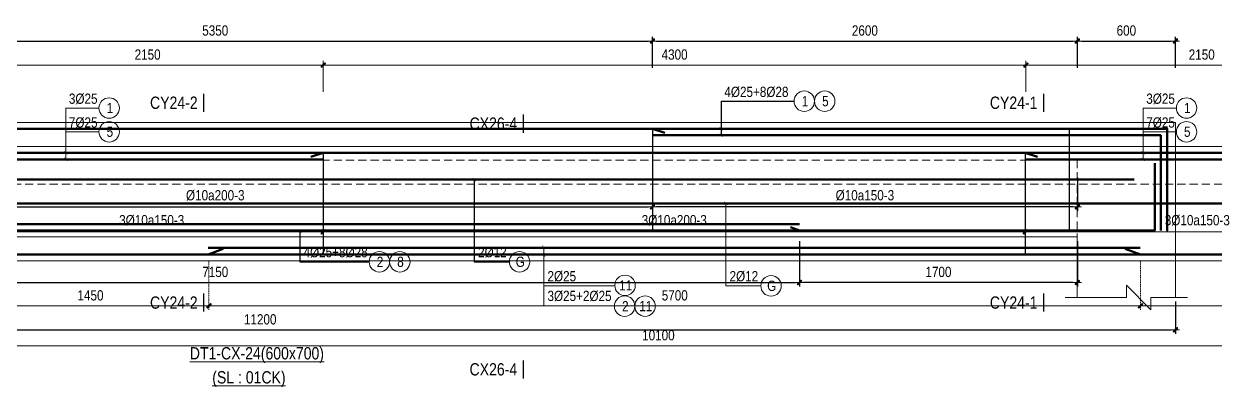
# Model space of a CAD drawing. Header units: millimetres. Extents: x 397144 to 8960116, y 345581 to 674207.
# Drawn here: x 4962242 to 4969532, y 608900 to 611120 of the extents above; entities that cross this region are included whole.
import ezdxf
from ezdxf.enums import TextEntityAlignment as Align
from ezdxf.xclip import XClip

# ---------------------------------------------------------------- set-up
doc = ezdxf.new("R2010")
doc.units = ezdxf.units.MM
doc.header["$XCLIPFRAME"] = 0
doc.header["$PDSIZE"] = -10
doc.linetypes.add('DOT2', pattern=[0.125, 0, -0.125])
doc.linetypes.add('HIDDEN', pattern=[0.375, 0.25, -0.125])
doc.layers.get('0').update_dxf_attribs({"linetype": 'CONTINUOUS'})
doc.layers.get('Defpoints').update_dxf_attribs({"color": 12, "linetype": 'CONTINUOUS'})
for name, color, linetype, lineweight in [('CDAI', 8, 'CONTINUOUS', 30), ('CTHEP', 2, 'CONTINUOUS', 50), ('DBAO', 3, 'CONTINUOUS', 20), ('DGIONG', 4, 'CONTINUOUS', 13), ('KTH', 150, 'CONTINUOUS', 5), ('Net khuat', 8, 'HIDDEN', 13), ('STICK', 1, 'CONTINUOUS', 9), ('TEXT', 7, 'CONTINUOUS', 15)]:
    doc.layers.add(name, color=color, linetype=linetype, lineweight=lineweight)
doc.styles.add('Star-HelCon', font='VHELVCN_0.TTF')
doc.styles.add('TTP-HelCon', font='VHELVCN_0.TTF')
doc.styles.add('VNI-HELVE-CONDENSE', font='VHELVCN_0.TTF')
doc.dimstyles.new('kc-25', dxfattribs={"dimtxt": 62.5, "dimasz": 20, "dimexe": 20, "dimexo": 50, "dimgap": 25, "dimtad": 3, "dimdec": 0, "dimzin": 0, "dimdsep": 46, "dimtxsty": 'VNI-HELVE-CONDENSE', "dimblk": 'DIM', "dimcen": 2.5, "dimclrd": 256, "dimclre": 154, "dimclrt": 7, "dimaunit": 1, "dimadec": 0, "dimazin": 0, "dimtfac": 1, "dimtdec": 0, "dimtix": 1, "dimtmove": 0, "dimatfit": 3, "dimldrblk": 'DOT', "dimfxl": 1, "dimtolj": 1, "dimtzin": 0, "dimarcsym": 0})
doc.dimstyles.new('TTP-25', dxfattribs={"dimscale": 25, "dimtxt": 2.5, "dimasz": 1, "dimexe": 1, "dimexo": 1, "dimgap": 0.09, "dimtad": 0, "dimdec": 4, "dimrnd": 5, "dimzin": 9, "dimdsep": 46, "dimtxsty": 'TTP-HelCon', "dimblk": 'Stick1', "dimcen": 0.09, "dimdle": 1.5, "dimclrd": 256, "dimclre": 256, "dimclrt": 7, "dimadec": 0, "dimazin": 0, "dimtfac": 1, "dimtdec": 4, "dimtmove": 0, "dimatfit": 3, "dimldrblk": '_ArchTick1', "dimfxl": 1, "dimtvp": 1, "dimtolj": 1, "dimtzin": 0, "dimarcsym": 0})

# ---------------------------------------------------------------- blocks, each defined once
blk = doc.blocks.new('DIM')
h = blk.add_hatch(color=1)
h.paths.add_polyline_path([(0.49, 0.29, 1), (0.29, 0.49), (-0.19, 0), (0.19, 0)])
h.paths.add_polyline_path([(0.19, 0), (-0.19, 0), (-0.49, -0.29, 1), (-0.29, -0.49)])
at = {"color": 9}
for p, q in [((-0.19, 0), (-1.5, 0)), ((0.19, 0), (1.5, 0))]:
    blk.add_line(p, q, dxfattribs=at)
at = {"color": 1}
for p, q in [((-0.49, -0.29), (0.29, 0.49)), ((-0.29, -0.49), (0.49, 0.29)), ((-0.19, 0), (0.19, 0))]:
    blk.add_line(p, q, dxfattribs=at)
blk.add_arc((-0.39, -0.39), 0.138, 135, 315, dxfattribs=at)
blk = doc.blocks.new('Stick1')
at = {"layer": 'STICK'}
h = blk.add_hatch(color=256, dxfattribs=at)
edge = h.paths.add_edge_path()
edge.add_line((0.3, 0.5), (-0.5, -0.3))
edge.add_arc((-0.4, -0.4), 0.141, 135, 315)
edge.add_line((-0.3, -0.5), (0.5, 0.3))
edge.add_arc((0.4, 0.4), 0.141, 315, 495)
blk.add_line((1, 0), (-1, 0), dxfattribs=at)
blk.add_lwpolyline([(0.3, 0.5), (-0.5, -0.3, 1), (-0.3, -0.5), (0.5, 0.3, 1), (0.3, 0.5, 1)], format="xyb", dxfattribs=at)
blk = doc.blocks.new('*D1446')
at = {"layer": 'Defpoints', "color": 0, "transparency": 16777216}
for p in [(4968688.7, 611015.5), (4966088.7, 610826.5), (4968688.7, 610826.5)]:
    blk.add_point(p, dxfattribs=at)
at = {"layer": 'KTH', "lineweight": -2, "transparency": 16777216}
for p, q in [((4966088.7, 610851.5), (4966088.7, 611040.5)), ((4968688.7, 610851.5), (4968688.7, 611040.5)), ((4966113.7, 611015.5), (4968663.7, 611015.5))]:
    blk.add_line(p, q, dxfattribs=at)
at = {"layer": 'KTH', "lineweight": -2, "transparency": 16777216, "xscale": 25, "yscale": 25, "zscale": 25, "rotation": 180}
blk.add_blockref('Stick1', (4966088.7, 611015.5), dxfattribs=at)
at = {"layer": 'KTH', "lineweight": -2, "transparency": 16777216, "xscale": 25, "yscale": 25, "zscale": 25}
blk.add_blockref('Stick1', (4968688.7, 611015.5), dxfattribs=at)
at = {"layer": 'KTH', "color": 7, "transparency": 16777216, "insert": (4967388.7, 611079.3), "char_height": 62.5, "attachment_point": 5, "style": 'TTP-HelCon'}
blk.add_mtext('\\A1;2600', dxfattribs=at)
blk = doc.blocks.new('_ArchTick1')
at = {"color": 0, "const_width": 3.81}
blk.add_lwpolyline([(-12.7, -12.7), (12.7, 12.7)], dxfattribs=at)
blk = doc.blocks.new('*D1448')
at = {"layer": 'Defpoints', "color": 0, "transparency": 16777216}
for p in [(4966088.7, 610222.1), (4968688.7, 610205.6), (4966088.7, 610001.7)]:
    blk.add_point(p, dxfattribs=at)
at = {"layer": 'KTH', "lineweight": -2, "transparency": 16777216}
for p, q in [((4966088.7, 610197.1), (4966088.7, 609976.7)), ((4968688.7, 610180.6), (4968688.7, 609976.7)), ((4968663.7, 610001.7), (4966113.7, 610001.7))]:
    blk.add_line(p, q, dxfattribs=at)
at = {"layer": 'KTH', "lineweight": -2, "transparency": 16777216, "xscale": 25, "yscale": 25, "zscale": 25, "rotation": 180}
blk.add_blockref('Stick1', (4966088.7, 610001.7), dxfattribs=at)
at = {"layer": 'KTH', "lineweight": -2, "transparency": 16777216, "xscale": 25, "yscale": 25, "zscale": 25}
blk.add_blockref('Stick1', (4968688.7, 610001.7), dxfattribs=at)
at = {"layer": 'KTH', "color": 7, "transparency": 16777216, "insert": (4967388.7, 610071.6), "char_height": 62.5, "attachment_point": 5, "style": 'TTP-HelCon'}
blk.add_mtext('\\A1;Þ10a150-3', dxfattribs=at)
blk = doc.blocks.new('*D1452')
at = {"layer": 'Defpoints', "color": 0, "transparency": 16777216}
for p in [(4958088.7, 609448.1), (4969288.7, 609448.1), (4969288.7, 609250.1)]:
    blk.add_point(p, dxfattribs=at)
at = {"layer": 'KTH', "lineweight": -2, "transparency": 16777216}
for p, q in [((4958088.7, 609423.1), (4958088.7, 609225.1)), ((4969288.7, 609423.1), (4969288.7, 609225.1)), ((4958113.7, 609250.1), (4969263.7, 609250.1))]:
    blk.add_line(p, q, dxfattribs=at)
at = {"layer": 'KTH', "lineweight": -2, "transparency": 16777216, "xscale": 25, "yscale": 25, "zscale": 25, "rotation": 180}
blk.add_blockref('Stick1', (4958088.7, 609250.1), dxfattribs=at)
at = {"layer": 'KTH', "lineweight": -2, "transparency": 16777216, "xscale": 25, "yscale": 25, "zscale": 25}
blk.add_blockref('Stick1', (4969288.7, 609250.1), dxfattribs=at)
at = {"layer": 'KTH', "color": 7, "transparency": 16777216, "insert": (4963688.7, 609314), "char_height": 62.5, "attachment_point": 5, "style": 'TTP-HelCon'}
blk.add_mtext('\\A1;11200', dxfattribs=at)
blk = doc.blocks.new('*D1454')
at = {"layer": 'Defpoints', "color": 0, "transparency": 16777216}
for p in [(4969288.7, 611015.5), (4968688.7, 610826.5), (4969288.7, 610826.5)]:
    blk.add_point(p, dxfattribs=at)
at = {"layer": 'KTH', "lineweight": -2, "transparency": 16777216}
for p, q in [((4968688.7, 610851.5), (4968688.7, 611040.5)), ((4969288.7, 610851.5), (4969288.7, 611040.5)), ((4968713.7, 611015.5), (4969263.7, 611015.5))]:
    blk.add_line(p, q, dxfattribs=at)
at = {"layer": 'KTH', "lineweight": -2, "transparency": 16777216, "xscale": 25, "yscale": 25, "zscale": 25, "rotation": 180}
blk.add_blockref('Stick1', (4968688.7, 611015.5), dxfattribs=at)
at = {"layer": 'KTH', "lineweight": -2, "transparency": 16777216, "xscale": 25, "yscale": 25, "zscale": 25}
blk.add_blockref('Stick1', (4969288.7, 611015.5), dxfattribs=at)
at = {"layer": 'KTH', "color": 7, "transparency": 16777216, "insert": (4968988.7, 611079.3), "char_height": 62.5, "attachment_point": 5, "style": 'TTP-HelCon'}
blk.add_mtext('\\A1;600', dxfattribs=at)
blk = doc.blocks.new('*D1455')
at = {"layer": 'Defpoints', "color": 0, "transparency": 16777216}
for p in [(4966088.7, 611015.5), (4960738.7, 610846.4), (4966088.7, 610846.4)]:
    blk.add_point(p, dxfattribs=at)
at = {"layer": 'KTH', "lineweight": -2, "transparency": 16777216}
for p, q in [((4960738.7, 610871.4), (4960738.7, 611040.5)), ((4966088.7, 610871.4), (4966088.7, 611040.5)), ((4960763.7, 611015.5), (4966063.7, 611015.5))]:
    blk.add_line(p, q, dxfattribs=at)
at = {"layer": 'KTH', "lineweight": -2, "transparency": 16777216, "xscale": 25, "yscale": 25, "zscale": 25, "rotation": 180}
blk.add_blockref('Stick1', (4960738.7, 611015.5), dxfattribs=at)
at = {"layer": 'KTH', "lineweight": -2, "transparency": 16777216, "xscale": 25, "yscale": 25, "zscale": 25}
blk.add_blockref('Stick1', (4966088.7, 611015.5), dxfattribs=at)
at = {"layer": 'KTH', "color": 7, "transparency": 16777216, "insert": (4963413.7, 611079.3), "char_height": 62.5, "attachment_point": 5, "style": 'TTP-HelCon'}
blk.add_mtext('\\A1;5350', dxfattribs=at)
blk = doc.blocks.new('*D1456')
at = {"layer": 'Defpoints', "color": 0, "transparency": 16777216}
for p in [(4960738.7, 610205.6), (4966088.7, 610197.1), (4966088.7, 610001.7)]:
    blk.add_point(p, dxfattribs=at)
at = {"layer": 'KTH', "lineweight": -2, "transparency": 16777216}
for p, q in [((4960738.7, 610180.6), (4960738.7, 609976.7)), ((4966088.7, 610172.1), (4966088.7, 609976.7)), ((4960763.7, 610001.7), (4966063.7, 610001.7))]:
    blk.add_line(p, q, dxfattribs=at)
at = {"layer": 'KTH', "lineweight": -2, "transparency": 16777216, "xscale": 25, "yscale": 25, "zscale": 25, "rotation": 180}
blk.add_blockref('Stick1', (4960738.7, 610001.7), dxfattribs=at)
at = {"layer": 'KTH', "lineweight": -2, "transparency": 16777216, "xscale": 25, "yscale": 25, "zscale": 25}
blk.add_blockref('Stick1', (4966088.7, 610001.7), dxfattribs=at)
at = {"layer": 'KTH', "color": 7, "transparency": 16777216, "insert": (4963413.7, 610071.6), "char_height": 62.5, "attachment_point": 5, "style": 'TTP-HelCon'}
blk.add_mtext('\\A1;Þ10a200-3', dxfattribs=at)
blk = doc.blocks.new('*D1458')
at = {"layer": 'Defpoints', "color": 0, "transparency": 16777216}
for p in [(4966988.7, 609818.1), (4968688.7, 609818.1), (4966988.7, 609539.9)]:
    blk.add_point(p, dxfattribs=at)
at = {"layer": 'KTH', "lineweight": -2, "transparency": 16777216}
for p, q in [((4966988.7, 609793.1), (4966988.7, 609514.9)), ((4968688.7, 609793.1), (4968688.7, 609514.9)), ((4968663.7, 609539.9), (4967013.7, 609539.9))]:
    blk.add_line(p, q, dxfattribs=at)
at = {"layer": 'KTH', "lineweight": -2, "transparency": 16777216, "xscale": 25, "yscale": 25, "zscale": 25, "rotation": 180}
blk.add_blockref('Stick1', (4966988.7, 609539.9), dxfattribs=at)
at = {"layer": 'KTH', "lineweight": -2, "transparency": 16777216, "xscale": 25, "yscale": 25, "zscale": 25}
blk.add_blockref('Stick1', (4968688.7, 609539.9), dxfattribs=at)
at = {"layer": 'KTH', "color": 7, "transparency": 16777216, "insert": (4967838.7, 609603.8), "char_height": 62.5, "attachment_point": 5, "style": 'TTP-HelCon'}
blk.add_mtext('\\A1;1700', dxfattribs=at)
blk = doc.blocks.new('*D1459')
at = {"layer": 'Defpoints', "color": 0, "transparency": 16777216}
for p in [(4959838.7, 609818.1), (4966988.7, 609793.1), (4966988.7, 609539.9)]:
    blk.add_point(p, dxfattribs=at)
at = {"layer": 'KTH', "lineweight": -2, "transparency": 16777216}
for p, q in [((4959838.7, 609793.1), (4959838.7, 609514.9)), ((4966988.7, 609768.1), (4966988.7, 609514.9)), ((4959863.7, 609539.9), (4966963.7, 609539.9))]:
    blk.add_line(p, q, dxfattribs=at)
at = {"layer": 'KTH', "lineweight": -2, "transparency": 16777216, "xscale": 25, "yscale": 25, "zscale": 25, "rotation": 180}
blk.add_blockref('Stick1', (4959838.7, 609539.9), dxfattribs=at)
at = {"layer": 'KTH', "lineweight": -2, "transparency": 16777216, "xscale": 25, "yscale": 25, "zscale": 25}
blk.add_blockref('Stick1', (4966988.7, 609539.9), dxfattribs=at)
at = {"layer": 'KTH', "color": 7, "transparency": 16777216, "insert": (4963413.7, 609603.8), "char_height": 62.5, "attachment_point": 5, "style": 'TTP-HelCon'}
blk.add_mtext('\\A1;7150', dxfattribs=at)
blk = doc.blocks.new('MC')
at = {"layer": 'CTHEP', "const_width": 10}
blk.add_lwpolyline([(0, 150), (0, 0)], dxfattribs=at)
at = {"layer": 'TEXT', "style": 'TTP-HelCon'}
blk.add_attdef('A', text='', height=100, dxfattribs=at).set_placement((-50, 25.5), align=Align.RIGHT)
blk = doc.blocks.new('*D8557')
at = {"layer": 'Defpoints', "color": 0, "transparency": 16777216}
for p in [(5068355.6, 547631.8), (5066206.6, 547442.8), (5068355.6, 547442.8)]:
    blk.add_point(p, dxfattribs=at)
at = {"layer": 'KTH', "lineweight": -2, "transparency": 16777216}
for p, q in [((5066206.6, 547467.8), (5066206.6, 547656.8)), ((5066231.6, 547631.8), (5068330.6, 547631.8)), ((5068355.6, 547467.8), (5068355.6, 547656.8))]:
    blk.add_line(p, q, dxfattribs=at)
at = {"layer": 'KTH', "lineweight": -2, "transparency": 16777216, "xscale": 25, "yscale": 25, "zscale": 25, "rotation": 180}
blk.add_blockref('Stick1', (5066206.6, 547631.8), dxfattribs=at)
at = {"layer": 'KTH', "lineweight": -2, "transparency": 16777216, "xscale": 25, "yscale": 25, "zscale": 25}
blk.add_blockref('Stick1', (5068355.6, 547631.8), dxfattribs=at)
at = {"layer": 'KTH', "color": 7, "transparency": 16777216, "insert": (5067281.1, 547695.6), "char_height": 62.5, "attachment_point": 5, "style": 'TTP-HelCon'}
blk.add_mtext('\\A1;2150', dxfattribs=at)
blk = doc.blocks.new('*D8559')
at = {"layer": 'Defpoints', "color": 0, "transparency": 16777216}
for p in [(5066256.6, 546670.3), (5068355.6, 546686.8), (5068355.6, 546612.8)]:
    blk.add_point(p, dxfattribs=at)
at = {"layer": 'KTH', "lineweight": -2, "transparency": 16777216}
for p, q in [((5068355.6, 546661.8), (5068355.6, 546587.8)), ((5066256.6, 546645.3), (5066256.6, 546587.8)), ((5066281.6, 546612.8), (5068330.6, 546612.8))]:
    blk.add_line(p, q, dxfattribs=at)
at = {"layer": 'KTH', "lineweight": -2, "transparency": 16777216, "xscale": 25, "yscale": 25, "zscale": 25, "rotation": 180}
blk.add_blockref('Stick1', (5066256.6, 546612.8), dxfattribs=at)
at = {"layer": 'KTH', "lineweight": -2, "transparency": 16777216, "xscale": 25, "yscale": 25, "zscale": 25}
blk.add_blockref('Stick1', (5068355.6, 546612.8), dxfattribs=at)
at = {"layer": 'KTH', "color": 7, "transparency": 16777216, "insert": (5067306.1, 546682.7), "char_height": 62.5, "attachment_point": 5, "style": 'TTP-HelCon'}
blk.add_mtext('\\A1;\\A1;3Þ10a150-3', dxfattribs=at)
blk = doc.blocks.new('*D8574')
at = {"layer": 'Defpoints', "color": 0, "transparency": 16777216}
for p in [(5072651.6, 546752.8), (5074756.6, 546670.4), (5072651.6, 546612.9)]:
    blk.add_point(p, dxfattribs=at)
at = {"layer": 'KTH', "lineweight": -2, "transparency": 16777216}
for p, q in [((5072651.6, 546727.8), (5072651.6, 546587.9)), ((5074731.6, 546612.9), (5072676.6, 546612.9)), ((5074756.6, 546645.4), (5074756.6, 546587.9))]:
    blk.add_line(p, q, dxfattribs=at)
at = {"layer": 'KTH', "lineweight": -2, "transparency": 16777216, "xscale": 25, "yscale": 25, "zscale": 25, "rotation": 180}
blk.add_blockref('Stick1', (5072651.6, 546612.9), dxfattribs=at)
at = {"layer": 'KTH', "lineweight": -2, "transparency": 16777216, "xscale": 25, "yscale": 25, "zscale": 25}
blk.add_blockref('Stick1', (5074756.6, 546612.9), dxfattribs=at)
at = {"layer": 'KTH', "color": 7, "transparency": 16777216, "insert": (5073704.1, 546682.8), "char_height": 62.5, "attachment_point": 5, "style": 'TTP-HelCon'}
blk.add_mtext('\\A1;\\A1;3Þ10a150-3', dxfattribs=at)
blk = doc.blocks.new('*D8528')
at = {"layer": 'Defpoints', "color": 0, "transparency": 16777216}
for p in [(5074806.6, 547631.8), (5072655.6, 547442.8), (5074806.6, 547442.8)]:
    blk.add_point(p, dxfattribs=at)
at = {"layer": 'KTH', "lineweight": -2, "transparency": 16777216}
for p, q in [((5072655.6, 547467.8), (5072655.6, 547656.8)), ((5072680.6, 547631.8), (5074781.6, 547631.8)), ((5074806.6, 547467.8), (5074806.6, 547656.8))]:
    blk.add_line(p, q, dxfattribs=at)
at = {"layer": 'KTH', "lineweight": -2, "transparency": 16777216, "xscale": 25, "yscale": 25, "zscale": 25, "rotation": 180}
blk.add_blockref('Stick1', (5072655.6, 547631.8), dxfattribs=at)
at = {"layer": 'KTH', "lineweight": -2, "transparency": 16777216, "xscale": 25, "yscale": 25, "zscale": 25}
blk.add_blockref('Stick1', (5074806.6, 547631.8), dxfattribs=at)
at = {"layer": 'KTH', "color": 7, "transparency": 16777216, "insert": (5073731.1, 547695.6), "char_height": 62.5, "attachment_point": 5, "style": 'TTP-HelCon'}
blk.add_mtext('\\A1;2150', dxfattribs=at)
blk = doc.blocks.new('*D8529')
at = {"layer": 'Defpoints', "color": 0, "transparency": 16777216}
for p in [(5072655.6, 547631.8), (5068355.6, 547442.8), (5072655.6, 547442.8)]:
    blk.add_point(p, dxfattribs=at)
at = {"layer": 'KTH', "lineweight": -2, "transparency": 16777216}
for p, q in [((5068355.6, 547467.8), (5068355.6, 547656.8)), ((5068380.6, 547631.8), (5072630.6, 547631.8)), ((5072655.6, 547467.8), (5072655.6, 547656.8))]:
    blk.add_line(p, q, dxfattribs=at)
at = {"layer": 'KTH', "lineweight": -2, "transparency": 16777216, "xscale": 25, "yscale": 25, "zscale": 25, "rotation": 180}
blk.add_blockref('Stick1', (5068355.6, 547631.8), dxfattribs=at)
at = {"layer": 'KTH', "lineweight": -2, "transparency": 16777216, "xscale": 25, "yscale": 25, "zscale": 25}
blk.add_blockref('Stick1', (5072655.6, 547631.8), dxfattribs=at)
at = {"layer": 'KTH', "color": 7, "transparency": 16777216, "insert": (5070505.6, 547695.6), "char_height": 62.5, "attachment_point": 5, "style": 'TTP-HelCon'}
blk.add_mtext('\\A1;4300', dxfattribs=at)
blk = doc.blocks.new('*D8535')
at = {"layer": 'Defpoints', "color": 0, "transparency": 16777216}
for p in [(5068355.6, 546752.9), (5072651.6, 546752.8), (5072651.6, 546612.8)]:
    blk.add_point(p, dxfattribs=at)
at = {"layer": 'KTH', "lineweight": -2, "transparency": 16777216}
for p, q in [((5068355.6, 546727.9), (5068355.6, 546587.8)), ((5072651.6, 546727.8), (5072651.6, 546587.8)), ((5068380.6, 546612.8), (5072626.6, 546612.8))]:
    blk.add_line(p, q, dxfattribs=at)
at = {"layer": 'KTH', "lineweight": -2, "transparency": 16777216, "xscale": 25, "yscale": 25, "zscale": 25, "rotation": 180}
blk.add_blockref('Stick1', (5068355.6, 546612.8), dxfattribs=at)
at = {"layer": 'KTH', "lineweight": -2, "transparency": 16777216, "xscale": 25, "yscale": 25, "zscale": 25}
blk.add_blockref('Stick1', (5072651.6, 546612.8), dxfattribs=at)
at = {"layer": 'KTH', "color": 7, "transparency": 16777216, "insert": (5070503.6, 546682.7), "char_height": 62.5, "attachment_point": 5, "style": 'TTP-HelCon'}
blk.add_mtext('\\A1;\\A1;3Þ10a200-3', dxfattribs=at)
blk = doc.blocks.new('*D1580')
at = {"layer": 'Defpoints', "color": 0, "transparency": 16777216}
for p in [(5065356.6, 546114.4), (5075456.6, 546114.4), (5075456.6, 545916.4)]:
    blk.add_point(p, dxfattribs=at)
at = {"layer": 'KTH', "lineweight": -2, "transparency": 16777216}
for p, q in [((5065356.6, 546089.4), (5065356.6, 545891.4)), ((5075456.6, 546089.4), (5075456.6, 545891.4)), ((5065381.6, 545916.4), (5075431.6, 545916.4))]:
    blk.add_line(p, q, dxfattribs=at)
at = {"layer": 'KTH', "lineweight": -2, "transparency": 16777216, "xscale": 25, "yscale": 25, "zscale": 25, "rotation": 180}
blk.add_blockref('Stick1', (5065356.6, 545916.4), dxfattribs=at)
at = {"layer": 'KTH', "lineweight": -2, "transparency": 16777216, "xscale": 25, "yscale": 25, "zscale": 25}
blk.add_blockref('Stick1', (5075456.6, 545916.4), dxfattribs=at)
at = {"layer": 'KTH', "color": 7, "transparency": 16777216, "insert": (5070406.6, 545980.3), "char_height": 62.5, "attachment_point": 5, "style": 'TTP-HelCon'}
blk.add_mtext('\\A1;10100', dxfattribs=at)
blk = doc.blocks.new('*D8553')
at = {"layer": 'Defpoints', "color": 0, "ltscale": 0.8, "transparency": 16777216}
for p in [(5066206.6, 546460.2), (5067656.6, 546460.2), (5067656.6, 546160.2)]:
    blk.add_point(p, dxfattribs=at)
at = {"layer": 'KTH', "linetype": 'DOT2', "lineweight": -2, "ltscale": 0.8, "transparency": 16777216}
for p, q in [((5066206.6, 546435.2), (5066206.6, 546135.2)), ((5067656.6, 546435.2), (5067656.6, 546135.2))]:
    blk.add_line(p, q, dxfattribs=at)
at = {"layer": 'KTH', "lineweight": -2, "ltscale": 0.8, "transparency": 16777216}
blk.add_line((5066231.6, 546160.2), (5067631.6, 546160.2), dxfattribs=at)
at = {"layer": 'KTH', "lineweight": -2, "ltscale": 0.8, "transparency": 16777216, "xscale": 25, "yscale": 25, "zscale": 25, "rotation": 180}
blk.add_blockref('Stick1', (5066206.6, 546160.2), dxfattribs=at)
at = {"layer": 'KTH', "lineweight": -2, "ltscale": 0.8, "transparency": 16777216, "xscale": 25, "yscale": 25, "zscale": 25}
blk.add_blockref('Stick1', (5067656.6, 546160.2), dxfattribs=at)
at = {"layer": 'KTH', "color": 7, "ltscale": 0.8, "transparency": 16777216, "insert": (5066931.6, 546224), "char_height": 62.5, "attachment_point": 5, "style": 'TTP-HelCon'}
blk.add_mtext('\\A1;1450', dxfattribs=at)
blk = doc.blocks.new('*D8554')
at = {"layer": 'Defpoints', "color": 0, "ltscale": 0.8, "transparency": 16777216}
for p in [(5067656.6, 546460.2), (5073356.6, 546460.2), (5073356.6, 546160.2)]:
    blk.add_point(p, dxfattribs=at)
at = {"layer": 'KTH', "linetype": 'DOT2', "lineweight": -2, "ltscale": 0.8, "transparency": 16777216}
for p, q in [((5067656.6, 546435.2), (5067656.6, 546135.2)), ((5073356.6, 546435.2), (5073356.6, 546135.2))]:
    blk.add_line(p, q, dxfattribs=at)
at = {"layer": 'KTH', "lineweight": -2, "ltscale": 0.8, "transparency": 16777216}
blk.add_line((5067681.6, 546160.2), (5073331.6, 546160.2), dxfattribs=at)
at = {"layer": 'KTH', "lineweight": -2, "ltscale": 0.8, "transparency": 16777216, "xscale": 25, "yscale": 25, "zscale": 25, "rotation": 180}
blk.add_blockref('Stick1', (5067656.6, 546160.2), dxfattribs=at)
at = {"layer": 'KTH', "lineweight": -2, "ltscale": 0.8, "transparency": 16777216, "xscale": 25, "yscale": 25, "zscale": 25}
blk.add_blockref('Stick1', (5073356.6, 546160.2), dxfattribs=at)
at = {"layer": 'KTH', "color": 7, "ltscale": 0.8, "transparency": 16777216, "insert": (5070506.6, 546224), "char_height": 62.5, "attachment_point": 5, "style": 'TTP-HelCon'}
blk.add_mtext('\\A1;5700', dxfattribs=at)
blk = doc.blocks.new('*D8555')
at = {"layer": 'Defpoints', "color": 0, "ltscale": 0.8, "transparency": 16777216}
for p in [(5073356.6, 546460.2), (5074806.6, 546460.2), (5074806.6, 546160.2)]:
    blk.add_point(p, dxfattribs=at)
at = {"layer": 'KTH', "linetype": 'DOT2', "lineweight": -2, "ltscale": 0.8, "transparency": 16777216}
for p, q in [((5073356.6, 546435.2), (5073356.6, 546135.2)), ((5074806.6, 546435.2), (5074806.6, 546135.2))]:
    blk.add_line(p, q, dxfattribs=at)
at = {"layer": 'KTH', "lineweight": -2, "ltscale": 0.8, "transparency": 16777216}
blk.add_line((5073381.6, 546160.2), (5074781.6, 546160.2), dxfattribs=at)
at = {"layer": 'KTH', "lineweight": -2, "ltscale": 0.8, "transparency": 16777216, "xscale": 25, "yscale": 25, "zscale": 25, "rotation": 180}
blk.add_blockref('Stick1', (5073356.6, 546160.2), dxfattribs=at)
at = {"layer": 'KTH', "lineweight": -2, "ltscale": 0.8, "transparency": 16777216, "xscale": 25, "yscale": 25, "zscale": 25}
blk.add_blockref('Stick1', (5074806.6, 546160.2), dxfattribs=at)
at = {"layer": 'KTH', "color": 7, "ltscale": 0.8, "transparency": 16777216, "insert": (5074081.6, 546224), "char_height": 62.5, "attachment_point": 5, "style": 'TTP-HelCon'}
blk.add_mtext('\\A1;1450', dxfattribs=at)
blk = doc.blocks.new('CX26')
at = {"layer": 'CDAI', "ltscale": 52.5}
for p, q in [((5068355.60421, 547099.39867), (5068355.60421, 546469.39867)), ((5072651.60282, 547099.4025), (5072651.60282, 546473.4315))]:
    blk.add_line(p, q, dxfattribs=at)
at = {"layer": 'CTHEP'}
for p, q in [((5064055.6423, 547055.46147), (5068355.60421, 547055.46147)), ((5068280.60421, 547070.39867), (5068355.60421, 547095.39867)), ((5072726.60282, 547070.4025), (5072651.60282, 547095.4025)), ((5072655.6423, 547055.46147), (5076955.60421, 547055.46147)), ((5058990.32788, 546786.46273), (5097842.02123, 546786.41461)), ((5067651.13053, 546514.17555), (5073354.33875, 546514.17555)), ((5067650.75058, 546473.4352), (5067743.44307, 546507.73945)), ((5073355.72566, 546473.4352), (5073263.03317, 546507.73945))]:
    blk.add_line(p, q, dxfattribs=at)
for points in [[(5098025.38601, 546467.2151), (5098025.38601, 547095.40231), (5058836.60282, 547095.46705), (5058836.60282, 546469.20456)], [(5058871.81958, 546849.86797), (5058871.81958, 546473.47789), (5058871.81958, 546473.47789), (5059405.47064, 546473.45484), (5065606.60282, 546473.42655), (5066180.64833, 546473.42466), (5097991.31059, 546473.40252), (5097991.31059, 546996.27803)]]:
    blk.add_lwpolyline(points, dxfattribs=at)
at = {"layer": 'DBAO'}
for points in [[(5090956.60421, 546434.3673), (5098055.38602, 546434.35991), (5098055.38602, 547134.35662), (5065754.50907, 547134.40146)], [(5066206.60421, 546434.39867), (5074806.60282, 546434.38891)]]:
    blk.add_lwpolyline(points, dxfattribs=at)
at = {"layer": 'DGIONG'}
for centre in [(5067045.93797, 547369.27902), (5073638.27456, 547369.27902), (5067045.93797, 547223.98002), (5073638.27456, 547223.98002), (5070202.23248, 546285.49136), (5071095.78109, 546282.38896), (5070199.92163, 546158.70574), (5070324.92163, 546158.70574)]:
    blk.add_circle(centre, 62.5, dxfattribs=at)
at = {"layer": 'Net khuat', "ltscale": 200}
blk.add_lwpolyline([(5058806.60282, 546904.47786), (5098055.38602, 546904.47786)], dxfattribs=at)
at = {"xscale": 0.75, "yscale": 0.75, "zscale": 0.75}
for p in [(5069579.87473, 547217.35449), (5069579.87473, 545715.76705)]:
    blk.add_blockref('MC', p, dxfattribs=at).add_auto_attribs({'A': 'CX26-4'})
at = {"layer": 'TEXT', "style": 'TTP-HelCon'}
for s, p in [('3Þ25', (5066799.42792, 547395.13197)), ('3Þ25', (5073391.76451, 547395.13197)), ('7Þ25', (5066799.42792, 547249.83297)), ('7Þ25', (5073391.76451, 547249.83297)), ('2Þ25', (5069727.8445, 546310.33065, 0)), ('2Þ12', (5070841.97323, 546310.28602, 0)), ('3Þ25+2Þ25', (5069727.8445, 546189.78382, 0))]:
    blk.add_text(s, height=62.5, dxfattribs=at).set_placement(p)
at = {"layer": 'TEXT', "style": 'Star-HelCon'}
for s, p in [('1', (5067050.10463, 547369.27902)), ('1', (5073642.44123, 547369.27902)), ('5', (5067050.10463, 547223.98002)), ('5', (5073642.44123, 547223.98002)), ('11', (5070206.39914, 546285.49136)), ('G', (5071099.94776, 546282.38896)), ('2', (5070204.08829, 546158.70574)), ('11', (5070329.08829, 546158.70574))]:
    blk.add_text(s, height=62.5, dxfattribs=at).set_placement(p, align=Align.MIDDLE)
at = {"layer": 'KTH'}
for base, p1, p2, picture, middle in [((5068355.60421, 547631.79301), (5066206.60421, 547442.79301), (5068355.60421, 547442.79301), '*D8557', (5067281.10421, 547695.62634)), ((5072655.60282, 547631.79301), (5068355.60421, 547442.79301), (5072655.60282, 547442.79301), '*D8529', (5070505.60352, 547695.62634)), ((5074806.60282, 547631.79684), (5072655.60282, 547442.79301), (5074806.60282, 547442.79301), '*D8528', (5073731.10282, 547695.63017)), ((5075456.60281, 545916.41758), (5065356.60281, 546114.40058), (5075456.60281, 546114.40058), '*D1580', (5070406.60281, 545980.25091))]:
    dim = blk.add_linear_dim(base=base, p1=p1, p2=p2, angle=180, dimstyle='TTP-25', override={"dimtmove": 1}, dxfattribs=at)
    dim.commit()
    dim.dimension.update_dxf_attribs({"geometry": picture, "text_midpoint": middle})
for base, p1, p2, text, picture, middle in [((5072651.60282, 546612.82309), (5068355.60421, 546752.91162), (5072651.60282, 546752.84332), '\\A1;3Þ10a200-3', '*D8535', (5070503.60352, 546682.73975)), ((5068355.60421, 546612.83014), (5066256.60422, 546670.30349), (5068355.60421, 546686.83015), '\\A1;3Þ10a150-3', '*D8559', (5067306.10422, 546682.74681))]:
    dim = blk.add_linear_dim(base=base, p1=p1, p2=p2, text=text, dimstyle='TTP-25', override={"dimtmove": 1}, dxfattribs=at)
    dim.commit()
    dim.dimension.update_dxf_attribs({"geometry": picture, "text_midpoint": middle})
dim = blk.add_linear_dim(base=(5072651.60282, 546612.89844), p1=(5074756.60282, 546670.37179), p2=(5072651.60282, 546752.84332), angle=180, text='\\A1;3Þ10a150-3', dimstyle='TTP-25', override={"dimtmove": 1}, dxfattribs=at)
dim.commit()
dim.dimension.update_dxf_attribs({"geometry": '*D8574', "text_midpoint": (5073704.10282, 546682.81511)})
at = {"layer": 'KTH', "ltscale": 0.8}
for base, p1, p2, picture, middle in [((5067656.60352, 546160.2128), (5066206.60421, 546460.2128), (5067656.60352, 546460.2128), '*D8553', (5066931.60387, 546224.04613)), ((5073356.60352, 546160.2128), (5067656.60352, 546460.2128), (5073356.60352, 546460.2128), '*D8554', (5070506.60352, 546224.04613)), ((5074806.60282, 546160.2128), (5073356.60352, 546460.2128), (5074806.60282, 546460.2128), '*D8555', (5074081.60317, 546224.04613))]:
    dim = blk.add_linear_dim(base=base, p1=p1, p2=p2, dimstyle='TTP-25', dxfattribs=at)
    dim.commit()
    dim.dimension.update_dxf_attribs({"geometry": picture, "text_midpoint": middle})
at = {"layer": 'DGIONG'}
for points in [[(5066780.91615, 547095.47091), (5066780.91588, 547369.27902), (5066983.43797, 547369.27902)], [(5073373.25274, 547095.47091), (5073373.25248, 547369.27902), (5073575.77456, 547369.27902)], [(5066780.9158, 547055.47091), (5066780.91553, 547223.98002), (5066983.43762, 547223.98002)], [(5073373.25239, 547055.47091), (5073373.25213, 547223.98002), (5073575.77421, 547223.98002)], [(5070818.96305, 546786.43353), (5070818.9612, 546282.38896), (5071033.28109, 546282.38896)], [(5069704.83273, 546519.37246), (5069706.44866, 546160.2128), (5070135.94934, 546158.50752)], [(5069704.83273, 546469.47786), (5069704.83247, 546282.4336), (5070137.42163, 546282.4336)]]:
    blk.add_leader(points, dimstyle='kc-25', override={"dimtad": 0, "dimldrblk": 'ArchTick', "dimfxl": 100, "dimarcsym": 1}, dxfattribs=at)

msp = doc.modelspace()

# ---------------------------------------------------------------- linework, layer by layer
at = {"layer": 'CDAI', "ltscale": 52.5}
for p, q in [((4966088.66947, 610483.11086), (4966088.66947, 609853.11086)), ((4968638.66947, 610483.11086), (4968638.66947, 609853.11086))]:
    msp.add_line(p, q, dxfattribs=at)
at = {"layer": 'CTHEP'}
for p, q in [((4966088.66947, 610479.11086), (4966163.66947, 610454.11086)), ((4954696.40117, 610168.11086), (4969037.14265, 610168.11086)), ((4959838.66947, 609897.11086), (4966988.66947, 609897.11086)), ((4966933.94629, 609877.83145), (4966988.66947, 609857.11086))]:
    msp.add_line(p, q, dxfattribs=at)
for points in [[(4954562.52973, 609850.71195), (4954562.52973, 609850.71195), (4954562.52973, 610479.11086), (4969238.66947, 610479.11086), (4969238.66947, 609856.70698), (4969238.66947, 609856.70698)], [(4966088.66947, 610439.11086), (4969198.66947, 610439.11086), (4969198.66947, 609856.70698)], [(4954639.13795, 610256.35055), (4954639.13795, 609857.11086), (4969162.33915, 609857.11086), (4969162.33915, 610269.42444)]]:
    msp.add_lwpolyline(points, dxfattribs=at)
at = {"layer": 'DBAO'}
for p, q in [((4958138.66947, 609818.11086), (4968688.66947, 609818.11086)), ((4968688.66947, 609818.11086), (4968688.66947, 609448.11086))]:
    msp.add_line(p, q, dxfattribs=at)
msp.add_lwpolyline([(4969288.66947, 609448.11086), (4969288.66947, 609818.11086), (4969288.66947, 609818.11086), (4969288.66947, 610518.11086), (4954517.52973, 610518.11086), (4954517.52973, 609818.11086), (4954517.52973, 609818.11086), (4954517.52973, 609448.11086)], dxfattribs=at)
at = {"layer": 'DGIONG'}
msp.add_lwpolyline([(4968613.66947, 609448.11086), (4968988.66947, 609448.11086), (4968988.66947, 609523.11086), (4969138.66947, 609373.11086), (4969138.66947, 609448.11086), (4969363.66947, 609448.11086)], dxfattribs=at)
for centre in [(4967017.92532, 610647.61997), (4967142.92532, 610647.61997), (4964417.96106, 609666.06661), (4964542.96106, 609666.06661), (4965275.70446, 609666.06661)]:
    msp.add_circle(centre, 62.5, dxfattribs=at)
at = {"layer": 'Net khuat', "ltscale": 200}
for p, q in [((4958138.66947, 610288.11086), (4968688.66947, 610288.11086)), ((4968688.66947, 610288.11086), (4968688.66947, 609818.11086))]:
    msp.add_line(p, q, dxfattribs=at)

# ---------------------------------------------------------------- block references
at = {"xscale": 0.75, "yscale": 0.75, "zscale": 0.75}
for p, values in [((4963343.38448, 610581.71248), {'A': 'CY24-2'}), ((4968482.21201, 610581.71248), {'A': 'CY24-1'}), ((4963343.38448, 609360.40611), {'A': 'CY24-2'}), ((4968482.21201, 609360.40611), {'A': 'CY24-1'})]:
    msp.add_blockref('MC', p, dxfattribs=at).add_auto_attribs(values)
at = {"layer": 'DBAO'}
ref = msp.add_blockref('CX26', (-104281.28746, 63236.64616), dxfattribs=at)
XClip(ref).set_block_clipping_path([(5058375.3520031003, 545501.5080415923), (5075630.448648924, 547795.0708696508)])

# ---------------------------------------------------------------- texts
at = {"layer": 'TEXT', "style": 'TTP-HelCon'}
for s, p in [('4Þ25+8Þ28', (4966528.92329, 610673.47292, 0)), ('4Þ25+8Þ28', (4963953.90994, 609693.96366, 0)), ('2Þ12', (4965021.89659, 609693.96366, 0))]:
    msp.add_text(s, height=62.5, dxfattribs=at).set_placement(p)
at = {"layer": 'TEXT', "style": 'Star-HelCon'}
for s, p in [('1', (4967022.09198, 610647.61997)), ('5', (4967147.09198, 610647.61997)), ('2', (4964422.12772, 609666.06661)), ('8', (4964547.12772, 609666.06661)), ('G', (4965279.87113, 609666.06661))]:
    msp.add_text(s, height=62.5, dxfattribs=at).set_placement(p, align=Align.MIDDLE)
at = {"layer": 'TEXT', "style": 'TTP-HelCon'}
for s, p in [('%%UDT1-CX-24(600x700)', (4963668.54291, 609069.54904)), ('%%U(SL : 01CK)', (4963619.71898, 608922.65444))]:
    msp.add_text(s, height=75, dxfattribs=at).set_placement(p, align=Align.CENTER)

# ---------------------------------------------------------------- dimensions: what is measured, and where the dimension line sits
at = {"layer": 'KTH'}
for base, p1, p2, picture, middle in [((4966088.66947, 611015.5052), (4960738.66947, 610846.42301), (4966088.66947, 610846.42301), '*D1455', (4963413.66947, 611079.33854)), ((4966988.66947, 609539.92039), (4959838.66947, 609818.11086), (4966988.66947, 609793.11086), '*D1459', (4963413.66947, 609603.75373)), ((4969288.66947, 609250.13299), (4958088.66947, 609448.11086), (4969288.66947, 609448.11086), '*D1452', (4963688.66947, 609313.96633))]:
    dim = msp.add_linear_dim(base=base, p1=p1, p2=p2, dimstyle='TTP-25', override={"dimtmove": 1}, dxfattribs=at)
    dim.commit()
    dim.dimension.update_dxf_attribs({"geometry": picture, "text_midpoint": middle})
for base, p1, p2, picture, middle in [((4968688.66947, 611015.5052), (4966088.66947, 610826.5052), (4968688.66947, 610826.5052), '*D1446', (4967388.66947, 611079.33854)), ((4969288.66947, 611015.5052), (4968688.66947, 610826.5052), (4969288.66947, 610826.5052), '*D1454', (4968988.66947, 611079.33854)), ((4966988.66947, 609539.92039), (4968688.66947, 609818.11086), (4966988.66947, 609818.11086), '*D1458', (4967838.66947, 609603.75373))]:
    dim = msp.add_linear_dim(base=base, p1=p1, p2=p2, angle=180, dimstyle='TTP-25', override={"dimtmove": 1}, dxfattribs=at)
    dim.commit()
    dim.dimension.update_dxf_attribs({"geometry": picture, "text_midpoint": middle})
dim = msp.add_linear_dim(base=(4966088.66947, 610001.68471), p1=(4960738.66947, 610205.57103), p2=(4966088.66947, 610197.09769), text='Þ10a200-3', dimstyle='TTP-25', override={"dimtmove": 1}, dxfattribs=at)
dim.commit()
dim.dimension.update_dxf_attribs({"geometry": '*D1456', "text_midpoint": (4963413.66947, 610071.60138)})
dim = msp.add_linear_dim(base=(4966088.66947, 610001.68471), p1=(4968688.66947, 610205.57103), p2=(4966088.66947, 610222.09769), angle=180, text='Þ10a150-3', dimstyle='TTP-25', override={"dimtmove": 1}, dxfattribs=at)
dim.commit()
dim.dimension.update_dxf_attribs({"geometry": '*D1448', "text_midpoint": (4967388.66947, 610071.60138)})

# ---------------------------------------------------------------- leaders
at = {"layer": 'DGIONG'}
for points in [[(4966510.41152, 610479.11086), (4966510.41126, 610647.61997), (4966955.42532, 610647.61997)], [(4966510.41152, 610439.11086), (4966510.41126, 610647.61997), (4966955.42532, 610647.61997)], [(4964998.88482, 610168.11086), (4964998.88456, 609666.06661), (4965213.20446, 609666.06661)], [(4963930.89817, 609853.11086), (4963930.8979, 609666.06661), (4964355.46106, 609666.06661)]]:
    msp.add_leader(points, dimstyle='kc-25', override={"dimtad": 0, "dimldrblk": 'ArchTick', "dimfxl": 100, "dimarcsym": 1}, dxfattribs=at)

doc.saveas('drawing.dxf')
